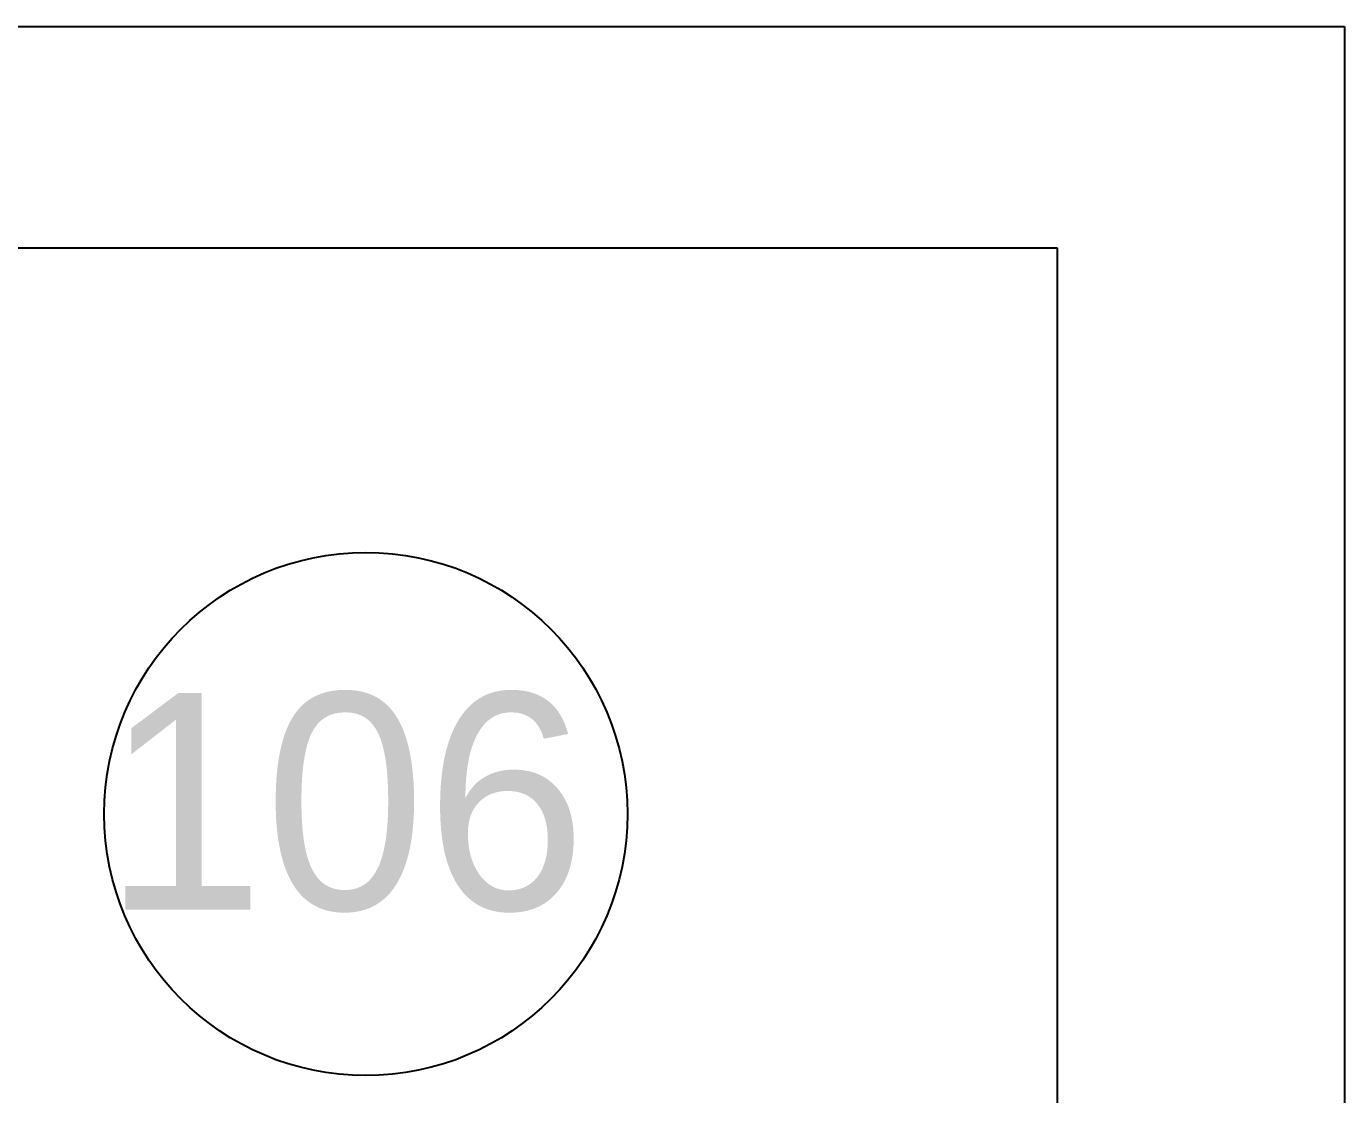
# Model space of a CAD drawing. Header units: millimetres. Extents: x -34838 to 729576, y -214038 to 121482.
# Drawn here: x 606936.2 to 607423.3, y -50959.2 to -50564.5 of the extents above; entities that cross this region are included whole.
import ezdxf
from ezdxf.enums import TextEntityAlignment as Align

# ---------------------------------------------------------------- set-up
doc = ezdxf.new("R2010")
doc.units = ezdxf.units.MM
doc.header["$MEASUREMENT"] = 0
doc.linetypes.add('DASHEDX2', pattern=[38.1, 25.4, -12.7])
doc.layers.add('OBORUD-Plosk', color=1, linetype='Continuous')
doc.layers.add('OBORUD-Testi', color=2, linetype='Continuous')
doc.styles.add('ROMANS', font='romans', dxfattribs={"height": 12})

# ---------------------------------------------------------------- blocks, each defined once
blk = doc.blocks.new('T11A')
at = {"layer": 'OBORUD-Plosk'}
for p, q in [((0, -70), (0, 0)), ((110, -70), (0, -70))]:
    blk.add_line(p, q, dxfattribs=at)
at = {"layer": 'OBORUD-Testi', "style": 'ROMANS'}
for tag, p, flags in [('MOD', (0, 33.5), 9), ('AREA', (0, 14.071), 1)]:
    blk.add_attdef(tag, p, '', height=12, dxfattribs=dict(at, flags=flags))
blk.add_attdef('POS', text='', height=12, dxfattribs=at).set_placement((16, -85), align=Align.MIDDLE)

msp = doc.modelspace()

# ---------------------------------------------------------------- linework, layer by layer
at = {"color": 3}
msp.add_circle((607061.66, -50855.53), 96.64, dxfattribs=at)
at = {"layer": 'OBORUD-Plosk'}
for p, q in [((606844.62, -50646.37, -10), (607317.12, -50646.37, -10)), ((607317.12, -50646.37, -10), (607317.12, -51096.37, -10))]:
    msp.add_line(p, q, dxfattribs=at)

# ---------------------------------------------------------------- block references
at = {"layer": 'OBORUD-Plosk', "color": 1, "linetype": 'DASHEDX2', "xscale": 10, "yscale": 10, "zscale": 10, "rotation": 180}
msp.add_blockref('T11A', (607423.31, -51264.51), dxfattribs=at)

# ---------------------------------------------------------------- texts
at = {"color": 3, "insert": (606826.35, -50810.86), "char_height": 80, "attachment_point": 1}
msp.add_mtext_dynamic_manual_height_columns('\\pxqc;106', width=455.1365, gutter_width=12.5, heights=[80], dxfattribs=at)

doc.saveas('drawing.dxf')
